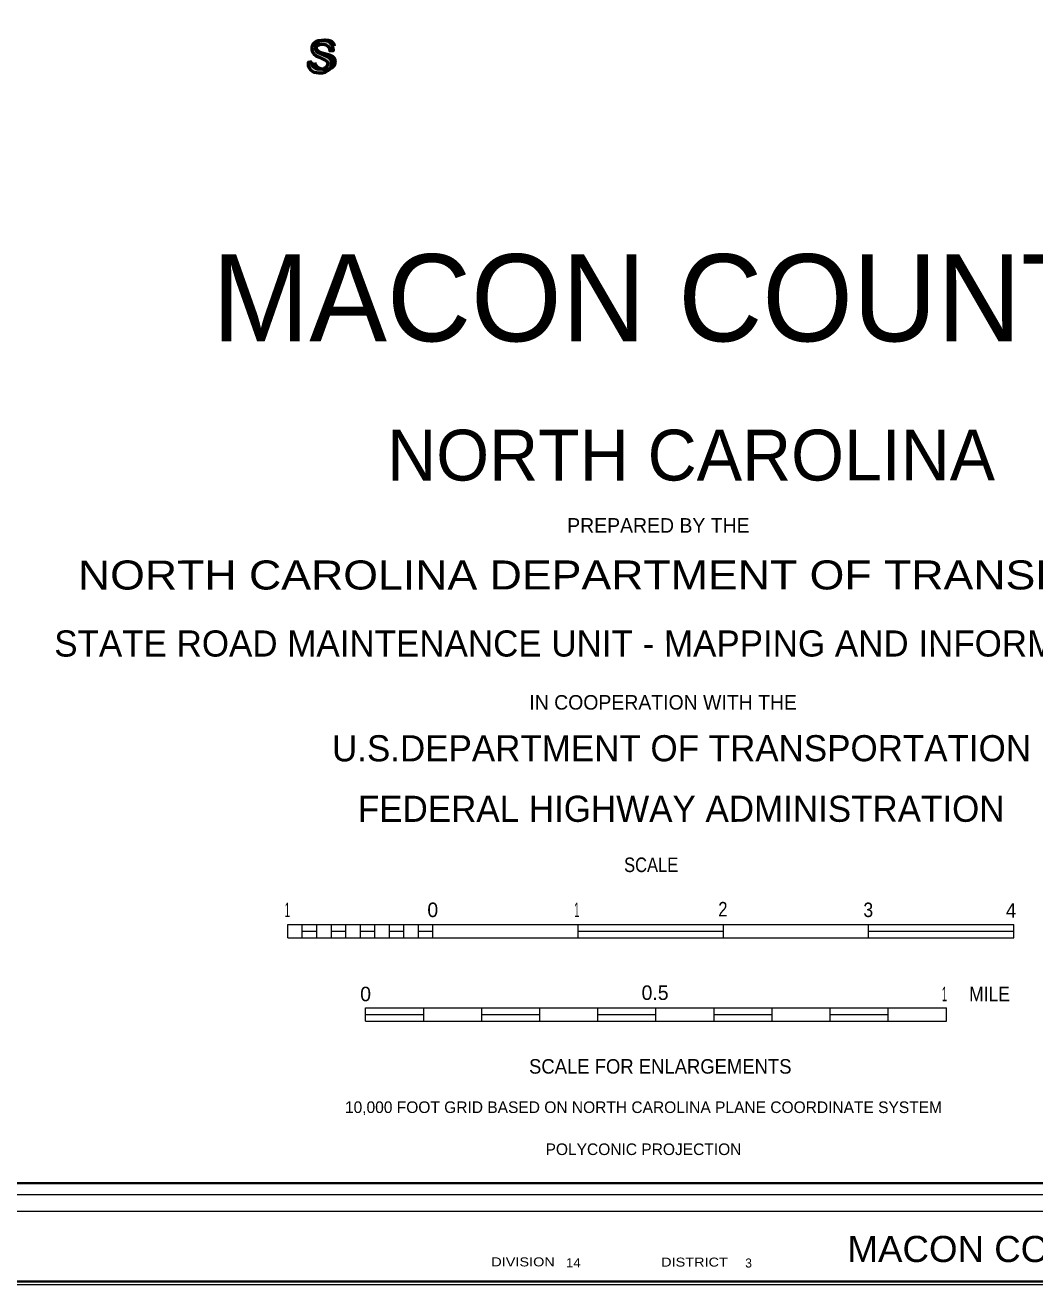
# Model space of a CAD drawing. Extents: x 171074 to 267942, y 142107 to 265556.
# Drawn here: x 250657 to 261848, y 142107 to 156066 of the extents above; entities that cross this region are included whole.
import ezdxf
from ezdxf.enums import TextEntityAlignment as Align

# ---------------------------------------------------------------- set-up
doc = ezdxf.new("R2010")
doc.units = 0
doc.header["$LTSCALE"] = 52
doc.layers.add('1', color=7, linetype='Continuous', lineweight=25)
doc.layers.add('20', color=7, linetype='Continuous', lineweight=40)
doc.layers.add('12', color=7, linetype='Continuous')

msp = doc.modelspace()

# ---------------------------------------------------------------- hatches: boundary and pattern name
at = {"layer": '20'}
msp.add_hatch(color=256, dxfattribs=at).paths.add_polyline_path([(253834.63, 155661.3), (253792.05, 155651.21), (253794.29, 155619.82), (253804.38, 155592.91), (253821.18, 155570.49), (253837.99, 155557.03), (253857.04, 155546.94), (253887.29, 155540.21), (253910.82, 155536.85), (253953.4, 155539.09), (253982.53, 155546.94), (254011.66, 155563.76), (254032.95, 155582.82), (254048.64, 155609.73), (254053.12, 155629.91), (254053.12, 155647.85), (254052, 155665.79), (254044.16, 155683.73), (254028.47, 155701.67), (254009.42, 155714), (253975.81, 155728.57), (253939.95, 155744.27), (253901.86, 155762.21), (253885.05, 155776.78), (253874.97, 155798.09), (253874.97, 155812.66), (253880.57, 155827.24), (253894.01, 155840.69), (253917.54, 155851.9), (253941.07, 155855.27), (253967.96, 155854.15), (253989.25, 155847.42), (254011.66, 155833.97), (254025.11, 155817.15), (254030.71, 155801.45), (254034.07, 155783.51), (254075.53, 155786.32), (254069.93, 155809.86), (254062.08, 155835.65), (254047.52, 155858.07), (254036.31, 155870.4), (254017.26, 155883.86), (253990.37, 155891.71), (253959, 155896.19), (253936.59, 155893.95), (253902.98, 155891.71), (253882.81, 155883.86), (253855.92, 155863.68), (253842.47, 155846.86), (253833.51, 155822.19), (253833.51, 155798.65), (253839.11, 155776.22), (253855.92, 155749.32), (253883.93, 155726.89), (253914.18, 155711.2), (253952.28, 155693.26), (253981.41, 155678.68), (254003.82, 155661.86), (254010.54, 155642.8), (254009.42, 155625.99), (253999.34, 155606.92), (253984.77, 155594.59), (253969.08, 155585.62), (253951.16, 155578.9), (253924.27, 155577.77), (253899.62, 155580.02), (253879.45, 155587.86), (253859.28, 155596.83), (253846.95, 155608.05), (253839.11, 155621.5), (253833.51, 155637.2), (253833.51, 155649.53)])

# ---------------------------------------------------------------- linework, layer by layer
at = {"layer": '1', "lineweight": 13}
msp.add_lwpolyline([(267942.2, 142106.79), (171311.56, 142106.79), (171311.56, 198503.84), (267942.2, 198503.84)], close=True, dxfattribs=at)
at = {"layer": '20', "lineweight": 13}
for p, q in [((253567.88, 146099.97), (255177.22, 146099.97)), ((253567.88, 145950.22), (253567.88, 146099.97)), ((253728.81, 145950.22), (253728.81, 146099.97)), ((253728.81, 146025.1), (253889.74, 146025.1)), ((253889.74, 145950.22), (253889.74, 146099.97)), ((254050.68, 145950.22), (254050.68, 146099.97)), ((254050.68, 146025.1), (254211.61, 146025.1)), ((254211.61, 145950.22), (254211.61, 146099.97)), ((254372.55, 145950.22), (254372.55, 146099.97)), ((254372.55, 146025.1), (254533.48, 146025.1)), ((254533.48, 145950.22), (254533.48, 146099.97)), ((254694.42, 145950.22), (254694.42, 146099.97)), ((254694.42, 146025.1), (254855.35, 146025.1)), ((254855.35, 145950.22), (254855.35, 146099.97)), ((255016.29, 145950.22), (255016.29, 146099.97)), ((255016.29, 146025.1), (255177.22, 146025.1)), ((255177.22, 145950.22), (255177.22, 146099.97)), ((255177.22, 146099.97), (256786.56, 146099.97)), ((256786.56, 145950.22), (256786.56, 146099.97)), ((256786.56, 146025.1), (258395.91, 146025.1)), ((258395.91, 145950.22), (258395.91, 146099.97)), ((260005.25, 145950.22), (260005.25, 146099.97)), ((260005.25, 146025.1), (261614.6, 146025.1)), ((261614.6, 145950.22), (261614.6, 146099.97)), ((253567.88, 145950.22), (255177.22, 145950.22)), ((255177.22, 145950.22), (256786.56, 145950.22)), ((254430.39, 145028.31), (254430.39, 145178.07)), ((255074.13, 145028.31), (255074.13, 145178.07)), ((255717.87, 145028.31), (255717.87, 145178.07)), ((256361.61, 145028.31), (256361.61, 145178.07)), ((257005.34, 145028.31), (257005.34, 145178.07)), ((257649.08, 145028.31), (257649.08, 145178.07)), ((258292.82, 145028.31), (258292.82, 145178.07)), ((258936.56, 145028.31), (258936.56, 145178.07)), ((259580.29, 145028.31), (259580.29, 145178.07)), ((260224.03, 145028.31), (260224.03, 145178.07)), ((260867.77, 145028.31), (260867.77, 145178.07)), ((254430.39, 145103.19), (255074.13, 145103.19)), ((255717.87, 145103.19), (256361.61, 145103.19)), ((257005.34, 145103.19), (257649.08, 145103.19)), ((258292.82, 145103.19), (258936.56, 145103.19)), ((259580.29, 145103.19), (260224.03, 145103.19)), ((254430.39, 145028.31), (255074.13, 145028.31)), ((255074.13, 145028.31), (255717.87, 145028.31)), ((255717.87, 145028.31), (256361.61, 145028.31)), ((256361.61, 145028.31), (257005.34, 145028.31)), ((257005.34, 145028.31), (257649.08, 145028.31)), ((257649.08, 145028.31), (258292.82, 145028.31)), ((258292.82, 145028.31), (258936.56, 145028.31)), ((258936.56, 145028.31), (259580.29, 145028.31)), ((259580.29, 145028.31), (260224.03, 145028.31)), ((260224.03, 145028.31), (260867.77, 145028.31))]:
    msp.add_line(p, q, dxfattribs=at)
at = {"layer": '20'}
for points in [[(171346.56, 198468.83), (267907.2, 198468.83), (267907.2, 142141.79), (171346.56, 142141.79)], [(174534.41, 197359.87), (266981.69, 197359.87), (266981.69, 143233.51), (174534.41, 143233.51)]]:
    msp.add_lwpolyline(points, close=True, dxfattribs=at)
at = {"layer": '20', "lineweight": 13}
msp.add_lwpolyline([(174225.22, 197685.33), (174225.22, 142924.23), (174403.77, 143102.9), (174403.77, 197490.51), (267112.3, 197490.51), (267112.3, 143102.9), (174403.77, 143102.9), (174225.22, 142924.23), (267290.88, 142924.23), (267290.88, 197685.33)], close=True, dxfattribs=at)
at = {"layer": '20', "lineweight": 53}
msp.add_lwpolyline([(253834.63, 155661.3), (253792.05, 155651.21), (253794.29, 155619.82), (253804.38, 155592.91), (253821.18, 155570.49), (253837.99, 155557.03), (253857.04, 155546.94), (253887.29, 155540.21), (253910.82, 155536.85), (253953.4, 155539.09), (253982.53, 155546.94), (254011.66, 155563.76), (254032.95, 155582.82), (254048.64, 155609.73), (254053.12, 155629.91), (254053.12, 155647.85), (254052, 155665.79), (254044.16, 155683.73), (254028.47, 155701.67), (254009.42, 155714), (253975.81, 155728.57), (253939.95, 155744.27), (253901.86, 155762.21), (253885.05, 155776.78), (253874.97, 155798.09), (253874.97, 155812.66), (253880.57, 155827.24), (253894.01, 155840.69), (253917.54, 155851.9), (253941.07, 155855.27), (253967.96, 155854.15), (253989.25, 155847.42), (254011.66, 155833.97), (254025.11, 155817.15), (254030.71, 155801.45), (254034.07, 155783.51), (254075.53, 155786.32), (254069.93, 155809.86), (254062.08, 155835.65), (254047.52, 155858.07), (254036.31, 155870.4), (254017.26, 155883.86), (253990.37, 155891.71), (253959, 155896.19), (253936.59, 155893.95), (253902.98, 155891.71), (253882.81, 155883.86), (253855.92, 155863.68), (253842.47, 155846.86), (253833.51, 155822.19), (253833.51, 155798.65), (253839.11, 155776.22), (253855.92, 155749.32), (253883.93, 155726.89), (253914.18, 155711.2), (253952.28, 155693.26), (253981.41, 155678.68), (254003.82, 155661.86), (254010.54, 155642.8), (254009.42, 155625.99), (253999.34, 155606.92), (253984.77, 155594.59), (253969.08, 155585.62), (253951.16, 155578.9), (253924.27, 155577.77), (253899.62, 155580.02), (253879.45, 155587.86), (253859.28, 155596.83), (253846.95, 155608.05), (253839.11, 155621.5), (253833.51, 155637.2), (253833.51, 155649.53)], close=True, dxfattribs=at)
at = {"layer": '20', "lineweight": 13}
for points in [[(256786.56, 146099.97), (258395.91, 146099.97), (260005.25, 146099.97), (261614.6, 146099.97)], [(256786.56, 145950.22), (258395.91, 145950.22), (260005.25, 145950.22), (261614.6, 145950.22)], [(254430.39, 145178.07), (255074.13, 145178.07), (255717.87, 145178.07), (256361.61, 145178.07), (257005.34, 145178.07), (257649.08, 145178.07), (258292.82, 145178.07), (258936.56, 145178.07), (259580.29, 145178.07), (260224.03, 145178.07), (260867.77, 145178.07)]]:
    msp.add_lwpolyline(points, dxfattribs=at)

# ---------------------------------------------------------------- texts
at = {"layer": '12'}
msp.add_text('     MACON COUNTY     ', height=965.6, dxfattribs=at).set_placement((258038.42, 152562.79), align=Align.CENTER)
for s, height, rotation, p in [('NORTH CAROLINA', 563.3, 0.007, (258038.46, 151020.09)), ('PREPARED BY THE', 161, 0.006, (257675.67, 150442.29)), ('STATE ROAD MAINTENANCE UNIT - MAPPING AND INFORMATION SECTION', 289.7, 0.002, (258038.83, 149069.29)), ('IN COOPERATION WITH THE', 161, 0.007, (257728.4, 148481.2)), ('U.S.DEPARTMENT OF TRANSPORTATION', 289.7, 0.006, (257932.18, 147908.2)), ('FEDERAL HIGHWAY ADMINISTRATION', 289.7, 0.006, (257928.75, 147237.47))]:
    msp.add_text(s, height=height, rotation=rotation, dxfattribs=at).set_placement(p, align=Align.CENTER)
at = {"layer": '12', "width": 1.15}
msp.add_text('NORTH CAROLINA DEPARTMENT OF TRANSPORTATION', height=321.8, rotation=0.007, dxfattribs=at).set_placement((257990.87, 149812.55), align=Align.CENTER)
at = {"layer": '20'}
for s, height, p in [('S', 350, (253820.96, 155563.74)), (' 3', 100, (258600.98, 142298.05))]:
    msp.add_text(s, height=height, dxfattribs=at).set_placement(p)
for s, height, width, p in [('SCALE', 161, 0.85, (257595.65, 146680.79)), ('1', 161, 0.5, (253563.2, 146181.97)), ('1', 161, 0.5, (256771.81, 146181.97)), ('2', 161, 0.85, (258390.58, 146189.2)), ('3', 161, 0.9, (260002.11, 146181.97)), ('4', 161, 0.95, (261584.74, 146174.74)), ('1', 161, 0.5, (260847.62, 145249.4)), ('MILE', 161, 0.9, (261346.26, 145249.69)), ('SCALE FOR ENLARGEMENTS', 161, 0.95, (257696.82, 144446.95)), ('MACON COUNTY       ', 289.7, 1.05, (261839.02, 142359.09)), ('DIVISION', 100, 1.2, (256175.53, 142310.75)), ('DISTRICT', 100, 1.2, (258075.89, 142308.44))]:
    msp.add_text(s, height=height, dxfattribs=dict(at, width=width)).set_placement(p, align=Align.CENTER)
for s, p in [('0', (255174.73, 146181.97)), ('0', (254430.39, 145249.4)), ('0.5', (257639.01, 145263.85))]:
    msp.add_text(s, height=161, dxfattribs=at).set_placement(p, align=Align.CENTER)
for s, rotation, p in [('10,000 FOOT GRID BASED ON NORTH CAROLINA PLANE COORDINATE SYSTEM', 359.995, (257510.27, 144010.57)), ('POLYCONIC PROJECTION', 0.001, (257510.43, 143544.8))]:
    msp.add_text(s, height=128.7, rotation=rotation, dxfattribs=at).set_placement(p, align=Align.CENTER)
at = {"layer": '20', "width": 1.1}
msp.add_text('14', height=100, dxfattribs=at).set_placement((256651.25, 142301.5))

doc.saveas('drawing.dxf')
